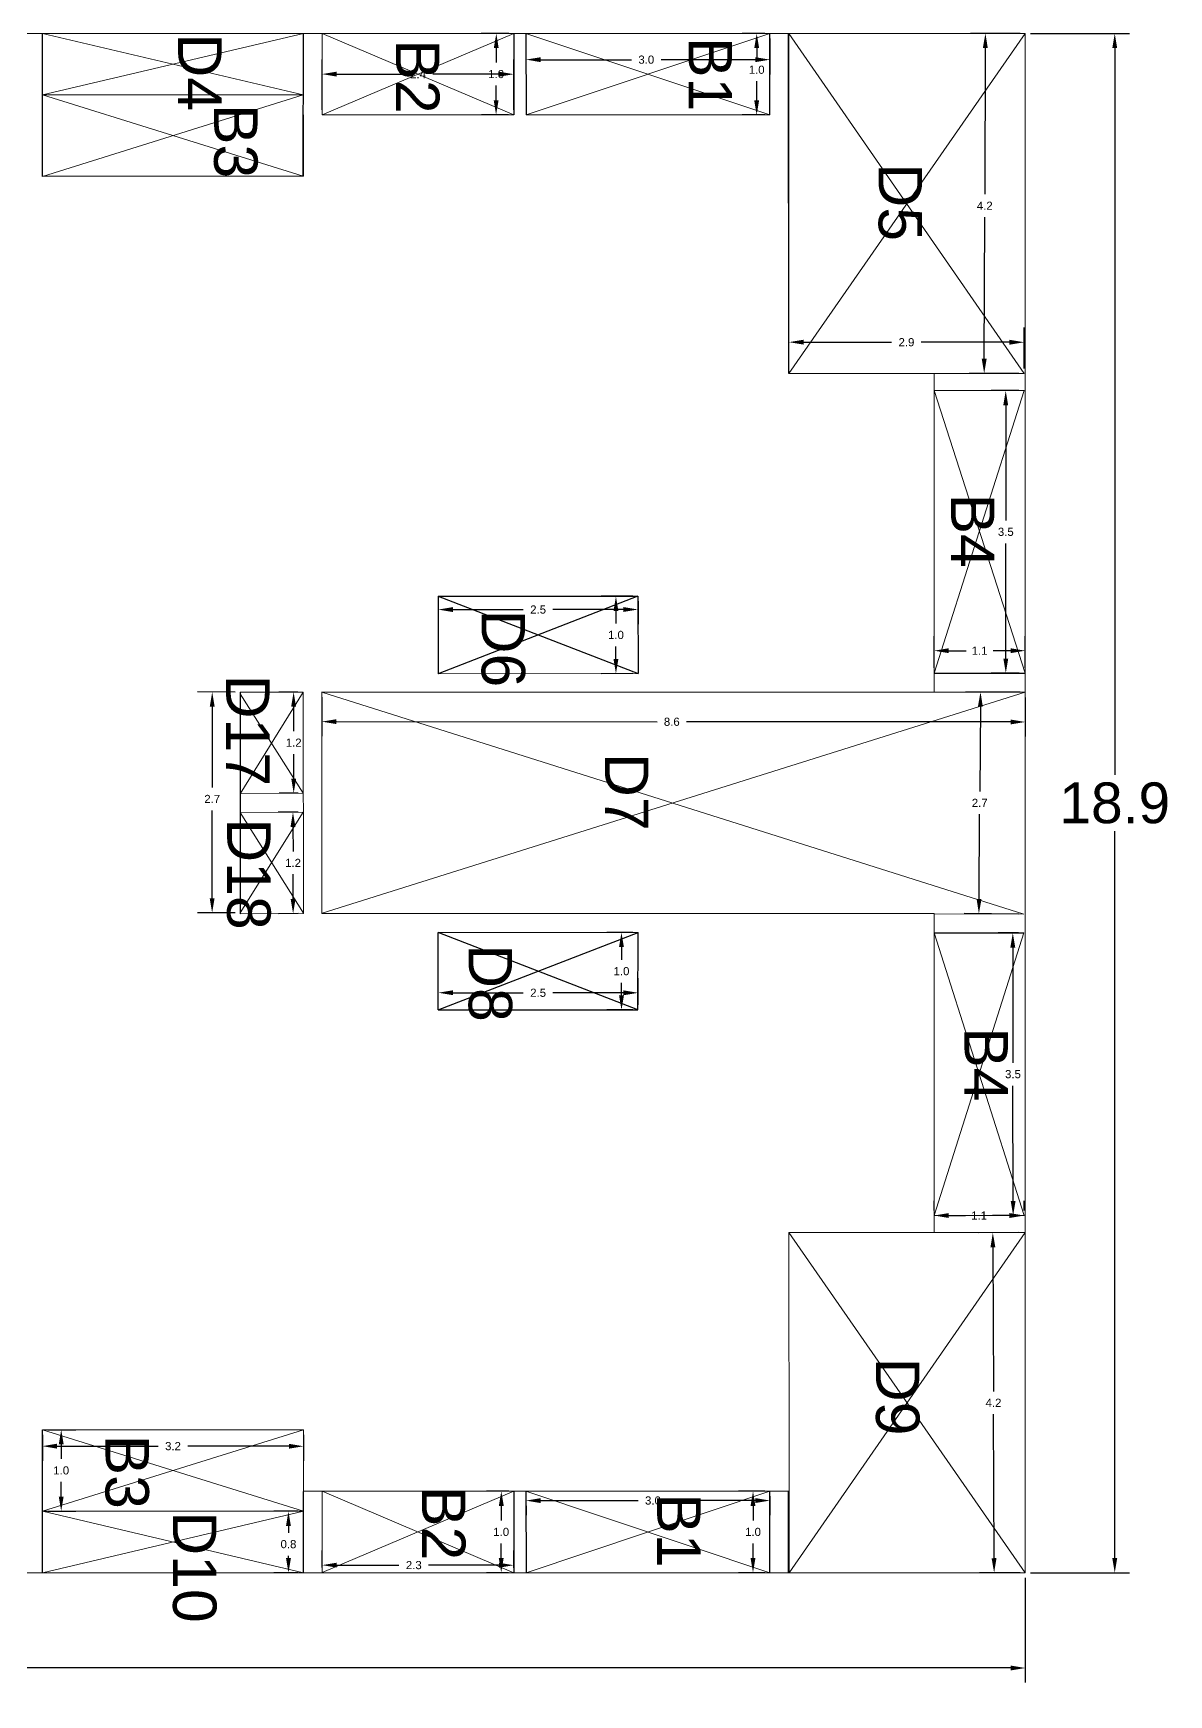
# Model space of a CAD drawing. Header units: metres. Extents: x 29392 to 32022, y 3934 to 33962.
# Drawn here: x 29438.33 to 29452.25, y 4040.68 to 4061.05 of the extents above; entities that cross this region are included whole.
import ezdxf

# ---------------------------------------------------------------- set-up
doc = ezdxf.new("R2010")
doc.units = ezdxf.units.M
doc.layers.add('text', color=7, linetype='Continuous', lineweight=5)
doc.styles.get("Standard").update_dxf_attribs({"font": 'arial.ttf'})
doc.dimstyles.get("Standard").update_dxf_attribs({"dimtxt": 0.1, "dimasz": 0.18, "dimexe": 0.18, "dimexo": 0.0625, "dimgap": 0.09, "dimtad": 0, "dimtih": 1, "dimtoh": 1, "dimdec": 1, "dimzin": 0, "dimdsep": 46, "dimtxsty": 'Standard', "dimcen": 0.09, "dimadec": 0, "dimazin": 0, "dimtfac": 1, "dimtdec": 1, "dimtofl": 0, "dimtmove": 0, "dimatfit": 3, "dimfxl": 1, "dimtolj": 1, "dimtzin": 0, "dimarcsym": 0})

# ---------------------------------------------------------------- blocks, each defined once
blk = doc.blocks.new('*D143')
at = {"layer": 'Defpoints', "color": 0, "transparency": 16777216}
for p in [(29450.493, 4061.05), (29449.989, 4056.881), (29450.478, 4056.88)]:
    blk.add_point(p, dxfattribs=at)
at = {"layer": 'text', "color": 0, "lineweight": -2, "transparency": 16777216}
for p, q in [((29450.431, 4061.05), (29449.824, 4061.052)), ((29450.003, 4060.872), (29449.997, 4059.077)), ((29449.989, 4057.061), (29449.996, 4058.796)), ((29450.415, 4056.88), (29449.809, 4056.882))]:
    blk.add_line(p, q, dxfattribs=at)
at = {"layer": 'text', "color": 0, "transparency": 16777216}
for points in [[(29449.973, 4060.872), (29450.033, 4060.871), (29450.004, 4061.052)], [(29449.959, 4057.061), (29450.019, 4057.061), (29449.989, 4056.881)]]:
    blk.add_solid(points, dxfattribs=at)
at = {"layer": 'text', "color": 0, "transparency": 16777216, "insert": (29449.996, 4058.937), "char_height": 0.1, "attachment_point": 5}
blk.add_mtext('\\A1;4.2', dxfattribs=at)
blk = doc.blocks.new('*D144')
at = {"layer": 'Defpoints', "color": 0, "transparency": 16777216}
for p in [(29447.594, 4057.264), (29447.594, 4056.88), (29450.478, 4056.88)]:
    blk.add_point(p, dxfattribs=at)
at = {"layer": 'text', "color": 0, "lineweight": -2, "transparency": 16777216}
for p, q in [((29447.594, 4056.943), (29447.594, 4057.444)), ((29450.478, 4056.942), (29450.478, 4057.443)), ((29447.774, 4057.264), (29448.854, 4057.263)), ((29450.298, 4057.263), (29449.218, 4057.263))]:
    blk.add_line(p, q, dxfattribs=at)
at = {"layer": 'text', "color": 0, "transparency": 16777216}
for points in [[(29447.774, 4057.294), (29447.774, 4057.234), (29447.594, 4057.264)], [(29450.298, 4057.293), (29450.298, 4057.233), (29450.478, 4057.263)]]:
    blk.add_solid(points, dxfattribs=at)
at = {"layer": 'text', "color": 0, "transparency": 16777216, "insert": (29449.036, 4057.263), "char_height": 0.1, "attachment_point": 5}
blk.add_mtext('\\A1;2.9', dxfattribs=at)
blk = doc.blocks.new('*D145')
at = {"layer": 'Defpoints', "color": 0, "transparency": 16777216}
for p in [(29450.478, 4056.671), (29450.254, 4053.204), (29450.479, 4053.204)]:
    blk.add_point(p, dxfattribs=at)
at = {"layer": 'text', "color": 0, "lineweight": -2, "transparency": 16777216}
for p, q in [((29450.415, 4056.671), (29450.073, 4056.671)), ((29450.253, 4056.491), (29450.254, 4055.079)), ((29450.254, 4053.384), (29450.254, 4054.796)), ((29450.417, 4053.204), (29450.074, 4053.204))]:
    blk.add_line(p, q, dxfattribs=at)
at = {"layer": 'text', "color": 0, "transparency": 16777216}
for points in [[(29450.283, 4056.491), (29450.223, 4056.491), (29450.253, 4056.671)], [(29450.284, 4053.384), (29450.224, 4053.384), (29450.254, 4053.204)]]:
    blk.add_solid(points, dxfattribs=at)
at = {"layer": 'text', "color": 0, "transparency": 16777216, "insert": (29450.254, 4054.938), "char_height": 0.1, "attachment_point": 5}
blk.add_mtext('\\A1;3.5', dxfattribs=at)
blk = doc.blocks.new('*D146')
at = {"layer": 'Defpoints', "color": 0, "transparency": 16777216}
for p in [(29449.374, 4053.481), (29449.374, 4053.209), (29450.492, 4053.209)]:
    blk.add_point(p, dxfattribs=at)
at = {"layer": 'text', "color": 0, "lineweight": -2, "transparency": 16777216}
for p, q in [((29449.374, 4053.271), (29449.374, 4053.661)), ((29450.492, 4053.271), (29450.492, 4053.661)), ((29449.554, 4053.481), (29449.766, 4053.481)), ((29450.312, 4053.481), (29450.1, 4053.481))]:
    blk.add_line(p, q, dxfattribs=at)
at = {"layer": 'text', "color": 0, "transparency": 16777216}
for points in [[(29449.554, 4053.511), (29449.554, 4053.451), (29449.374, 4053.481)], [(29450.312, 4053.511), (29450.312, 4053.451), (29450.492, 4053.481)]]:
    blk.add_solid(points, dxfattribs=at)
at = {"layer": 'text', "color": 0, "transparency": 16777216, "insert": (29449.933, 4053.481), "char_height": 0.1, "attachment_point": 5}
blk.add_mtext('\\A1;1.1', dxfattribs=at)
blk = doc.blocks.new('*D147')
at = {"layer": 'Defpoints', "color": 0, "transparency": 16777216}
for p in [(29450.474, 4050.021), (29450.344, 4046.555), (29450.478, 4046.555)]:
    blk.add_point(p, dxfattribs=at)
at = {"layer": 'text', "color": 0, "lineweight": -2, "transparency": 16777216}
for p, q in [((29450.411, 4050.021), (29450.16, 4050.021)), ((29450.34, 4049.841), (29450.342, 4048.429)), ((29450.344, 4046.735), (29450.342, 4048.147)), ((29450.415, 4046.555), (29450.164, 4046.555))]:
    blk.add_line(p, q, dxfattribs=at)
at = {"layer": 'text', "color": 0, "transparency": 16777216}
for points in [[(29450.37, 4049.841), (29450.31, 4049.841), (29450.34, 4050.021)], [(29450.374, 4046.735), (29450.314, 4046.735), (29450.344, 4046.555)]]:
    blk.add_solid(points, dxfattribs=at)
at = {"layer": 'text', "color": 0, "transparency": 16777216, "insert": (29450.342, 4048.288), "char_height": 0.1, "attachment_point": 5}
blk.add_mtext('\\A1;3.5', dxfattribs=at)
blk = doc.blocks.new('*D148')
at = {"layer": 'Defpoints', "color": 0, "transparency": 16777216}
for p in [(29449.374, 4046.555), (29449.374, 4046.555), (29450.478, 4046.555)]:
    blk.add_point(p, dxfattribs=at)
at = {"layer": 'text', "color": 0, "lineweight": -2, "transparency": 16777216}
for p, q in [((29449.374, 4046.618), (29449.374, 4046.735)), ((29450.478, 4046.618), (29450.478, 4046.735)), ((29449.554, 4046.555), (29449.759, 4046.555)), ((29450.298, 4046.555), (29450.092, 4046.555))]:
    blk.add_line(p, q, dxfattribs=at)
at = {"layer": 'text', "color": 0, "transparency": 16777216}
for points in [[(29449.554, 4046.585), (29449.554, 4046.525), (29449.374, 4046.555)], [(29450.298, 4046.585), (29450.298, 4046.525), (29450.478, 4046.555)]]:
    blk.add_solid(points, dxfattribs=at)
at = {"layer": 'text', "color": 0, "transparency": 16777216, "insert": (29449.926, 4046.555), "char_height": 0.1, "attachment_point": 5}
blk.add_mtext('\\A1;1.1', dxfattribs=at)
blk = doc.blocks.new('*D149')
at = {"layer": 'Defpoints', "color": 0, "transparency": 16777216}
for p in [(29447.361, 4061.05), (29447.199, 4060.05), (29447.361, 4060.05)]:
    blk.add_point(p, dxfattribs=at)
at = {"layer": 'text', "color": 0, "lineweight": -2, "transparency": 16777216}
for p, q in [((29447.299, 4061.05), (29447.019, 4061.05)), ((29447.199, 4060.87), (29447.199, 4060.745)), ((29447.199, 4060.23), (29447.199, 4060.463)), ((29447.298, 4060.05), (29447.019, 4060.05))]:
    blk.add_line(p, q, dxfattribs=at)
at = {"layer": 'text', "color": 0, "transparency": 16777216}
for points in [[(29447.169, 4060.87), (29447.229, 4060.87), (29447.199, 4061.05)], [(29447.169, 4060.23), (29447.229, 4060.23), (29447.199, 4060.05)]]:
    blk.add_solid(points, dxfattribs=at)
at = {"layer": 'text', "color": 0, "transparency": 16777216, "insert": (29447.199, 4060.604), "char_height": 0.1, "attachment_point": 5}
blk.add_mtext('\\A1;1.0', dxfattribs=at)
blk = doc.blocks.new('*D150')
at = {"layer": 'Defpoints', "color": 0, "transparency": 16777216}
for p in [(29444.37, 4061.05), (29447.361, 4061.049), (29447.361, 4060.728)]:
    blk.add_point(p, dxfattribs=at)
at = {"layer": 'text', "color": 0, "lineweight": -2, "transparency": 16777216}
for p, q in [((29444.37, 4060.987), (29444.37, 4060.549)), ((29447.361, 4060.987), (29447.361, 4060.548)), ((29444.55, 4060.728), (29445.665, 4060.728)), ((29447.181, 4060.728), (29446.026, 4060.728))]:
    blk.add_line(p, q, dxfattribs=at)
at = {"layer": 'text', "color": 0, "transparency": 16777216}
for points in [[(29444.55, 4060.758), (29444.55, 4060.698), (29444.37, 4060.729)], [(29447.181, 4060.758), (29447.181, 4060.698), (29447.361, 4060.728)]]:
    blk.add_solid(points, dxfattribs=at)
at = {"layer": 'text', "color": 0, "transparency": 16777216, "insert": (29445.845, 4060.728), "char_height": 0.1, "attachment_point": 5}
blk.add_mtext('\\A1;3.0', dxfattribs=at)
blk = doc.blocks.new('*D155')
at = {"layer": 'Defpoints', "color": 0, "transparency": 16777216}
for p in [(29445.743, 4054.15), (29445.473, 4053.199), (29445.744, 4053.2)]:
    blk.add_point(p, dxfattribs=at)
at = {"layer": 'text', "color": 0, "lineweight": -2, "transparency": 16777216}
for p, q in [((29445.681, 4054.15), (29445.293, 4054.149)), ((29445.473, 4053.969), (29445.473, 4053.815)), ((29445.473, 4053.379), (29445.473, 4053.533)), ((29445.681, 4053.2), (29445.293, 4053.199))]:
    blk.add_line(p, q, dxfattribs=at)
at = {"layer": 'text', "color": 0, "transparency": 16777216}
for points in [[(29445.503, 4053.969), (29445.443, 4053.969), (29445.473, 4054.149)], [(29445.503, 4053.379), (29445.443, 4053.379), (29445.473, 4053.199)]]:
    blk.add_solid(points, dxfattribs=at)
at = {"layer": 'text', "color": 0, "transparency": 16777216, "insert": (29445.473, 4053.674), "char_height": 0.1, "attachment_point": 5}
blk.add_mtext('\\A1;1.0', dxfattribs=at)
blk = doc.blocks.new('*D156')
at = {"layer": 'Defpoints', "color": 0, "transparency": 16777216}
for p in [(29443.293, 4054.149), (29445.743, 4054.15), (29445.744, 4053.986)]:
    blk.add_point(p, dxfattribs=at)
at = {"layer": 'text', "color": 0, "lineweight": -2, "transparency": 16777216}
for p, q in [((29443.294, 4054.086), (29443.294, 4053.805)), ((29443.474, 4053.985), (29444.336, 4053.985)), ((29445.564, 4053.986), (29444.701, 4053.985)), ((29445.744, 4054.087), (29445.744, 4053.806))]:
    blk.add_line(p, q, dxfattribs=at)
at = {"layer": 'text', "color": 0, "transparency": 16777216}
for points in [[(29443.474, 4054.015), (29443.474, 4053.955), (29443.294, 4053.985)], [(29445.564, 4054.016), (29445.564, 4053.956), (29445.744, 4053.986)]]:
    blk.add_solid(points, dxfattribs=at)
at = {"layer": 'text', "color": 0, "transparency": 16777216, "insert": (29444.519, 4053.985), "char_height": 0.1, "attachment_point": 5}
blk.add_mtext('\\A1;2.5', dxfattribs=at)
blk = doc.blocks.new('*D157')
at = {"layer": 'Defpoints', "color": 0, "transparency": 16777216}
for p in [(29450.493, 4052.971), (29449.924, 4050.255), (29450.474, 4050.251)]:
    blk.add_point(p, dxfattribs=at)
at = {"layer": 'text', "color": 0, "lineweight": -2, "transparency": 16777216}
for p, q in [((29450.431, 4052.971), (29449.764, 4052.976)), ((29449.942, 4052.795), (29449.935, 4051.755)), ((29449.926, 4050.435), (29449.933, 4051.475)), ((29450.412, 4050.252), (29449.744, 4050.257))]:
    blk.add_line(p, q, dxfattribs=at)
at = {"layer": 'text', "color": 0, "transparency": 16777216}
for points in [[(29449.912, 4052.795), (29449.972, 4052.795), (29449.944, 4052.975)], [(29449.896, 4050.436), (29449.956, 4050.435), (29449.924, 4050.255)]]:
    blk.add_solid(points, dxfattribs=at)
at = {"layer": 'text', "color": 0, "transparency": 16777216, "insert": (29449.934, 4051.615), "char_height": 0.1, "attachment_point": 5}
blk.add_mtext('\\A1;2.7', dxfattribs=at)
blk = doc.blocks.new('*D158')
at = {"layer": 'Defpoints', "color": 0, "transparency": 16777216}
for p in [(29441.866, 4052.975), (29450.493, 4052.971), (29441.866, 4052.611)]:
    blk.add_point(p, dxfattribs=at)
at = {"layer": 'text', "color": 0, "lineweight": -2, "transparency": 16777216}
for p, q in [((29441.866, 4052.912), (29441.865, 4052.431)), ((29450.493, 4052.908), (29450.493, 4052.427)), ((29442.046, 4052.611), (29445.977, 4052.609)), ((29450.313, 4052.607), (29446.339, 4052.609))]:
    blk.add_line(p, q, dxfattribs=at)
at = {"layer": 'text', "color": 0, "transparency": 16777216}
for points in [[(29442.046, 4052.641), (29442.046, 4052.581), (29441.866, 4052.611)], [(29450.313, 4052.637), (29450.313, 4052.577), (29450.493, 4052.607)]]:
    blk.add_solid(points, dxfattribs=at)
at = {"layer": 'text', "color": 0, "transparency": 16777216, "insert": (29446.158, 4052.609), "char_height": 0.1, "attachment_point": 5}
blk.add_mtext('\\A1;8.6', dxfattribs=at)
blk = doc.blocks.new('*D159')
at = {"layer": 'Defpoints', "color": 0, "transparency": 16777216}
for p in [(29441.64, 4042.928), (29441.457, 4042.175), (29441.64, 4042.175)]:
    blk.add_point(p, dxfattribs=at)
at = {"layer": 'text', "color": 0, "lineweight": -2, "transparency": 16777216}
for p, q in [((29441.578, 4042.928), (29441.277, 4042.928)), ((29441.457, 4042.748), (29441.457, 4042.666)), ((29441.457, 4042.355), (29441.457, 4042.384)), ((29441.578, 4042.175), (29441.277, 4042.175))]:
    blk.add_line(p, q, dxfattribs=at)
at = {"layer": 'text', "color": 0, "transparency": 16777216}
for points in [[(29441.427, 4042.748), (29441.487, 4042.748), (29441.457, 4042.928)], [(29441.427, 4042.355), (29441.487, 4042.355), (29441.457, 4042.175)]]:
    blk.add_solid(points, dxfattribs=at)
at = {"layer": 'text', "color": 0, "transparency": 16777216, "insert": (29441.457, 4042.525), "char_height": 0.1, "attachment_point": 5}
blk.add_mtext('\\A1;0.8', dxfattribs=at)
blk = doc.blocks.new('*D164')
at = {"layer": 'Defpoints', "color": 0, "transparency": 16777216}
for p in [(29441.635, 4052.974), (29441.521, 4051.733), (29441.637, 4051.733)]:
    blk.add_point(p, dxfattribs=at)
at = {"layer": 'text', "color": 0, "lineweight": -2, "transparency": 16777216}
for p, q in [((29441.573, 4052.974), (29441.34, 4052.974)), ((29441.52, 4052.794), (29441.52, 4052.494)), ((29441.521, 4051.913), (29441.521, 4052.213)), ((29441.574, 4051.733), (29441.341, 4051.733))]:
    blk.add_line(p, q, dxfattribs=at)
at = {"layer": 'text', "color": 0, "transparency": 16777216}
for points in [[(29441.55, 4052.794), (29441.49, 4052.794), (29441.52, 4052.974)], [(29441.551, 4051.913), (29441.491, 4051.913), (29441.521, 4051.733)]]:
    blk.add_solid(points, dxfattribs=at)
at = {"layer": 'text', "color": 0, "transparency": 16777216, "insert": (29441.521, 4052.353), "char_height": 0.1, "attachment_point": 5}
blk.add_mtext('\\A1;1.2', dxfattribs=at)
blk = doc.blocks.new('*D165')
at = {"layer": 'Defpoints', "color": 0, "transparency": 16777216}
for p in [(29444.22, 4061.05), (29444.003, 4060.051), (29444.218, 4060.051)]:
    blk.add_point(p, dxfattribs=at)
at = {"layer": 'text', "color": 0, "lineweight": -2, "transparency": 16777216}
for p, q in [((29444.158, 4061.05), (29443.826, 4061.051)), ((29444.005, 4060.87), (29444.005, 4060.692)), ((29444.004, 4060.231), (29444.004, 4060.41)), ((29444.156, 4060.051), (29443.823, 4060.052))]:
    blk.add_line(p, q, dxfattribs=at)
at = {"layer": 'text', "color": 0, "transparency": 16777216}
for points in [[(29443.975, 4060.87), (29444.035, 4060.87), (29444.006, 4061.05)], [(29443.974, 4060.231), (29444.034, 4060.231), (29444.003, 4060.051)]]:
    blk.add_solid(points, dxfattribs=at)
at = {"layer": 'text', "color": 0, "transparency": 16777216, "insert": (29444.004, 4060.551), "char_height": 0.1, "attachment_point": 5}
blk.add_mtext('\\A1;1.0', dxfattribs=at)
blk = doc.blocks.new('*D166')
at = {"layer": 'Defpoints', "color": 0, "transparency": 16777216}
for p in [(29441.87, 4060.551), (29441.87, 4060.05), (29444.221, 4060.05)]:
    blk.add_point(p, dxfattribs=at)
at = {"layer": 'text', "color": 0, "lineweight": -2, "transparency": 16777216}
for p, q in [((29441.87, 4060.113), (29441.87, 4060.731)), ((29444.221, 4060.112), (29444.221, 4060.73)), ((29442.05, 4060.551), (29442.864, 4060.551)), ((29444.041, 4060.55), (29443.227, 4060.55))]:
    blk.add_line(p, q, dxfattribs=at)
at = {"layer": 'text', "color": 0, "transparency": 16777216}
for points in [[(29442.05, 4060.581), (29442.05, 4060.521), (29441.87, 4060.551)], [(29444.041, 4060.58), (29444.041, 4060.52), (29444.221, 4060.55)]]:
    blk.add_solid(points, dxfattribs=at)
at = {"layer": 'text', "color": 0, "transparency": 16777216, "insert": (29443.046, 4060.55), "char_height": 0.1, "attachment_point": 5}
blk.add_mtext('\\A1;2.4', dxfattribs=at)
blk = doc.blocks.new('*D170')
at = {"layer": 'Defpoints', "color": 0, "transparency": 16777216}
for p in [(29450.493, 4061.05), (29450.493, 4042.175), (29451.59, 4042.175)]:
    blk.add_point(p, dxfattribs=at)
at = {"layer": 'text', "color": 0, "lineweight": -2, "transparency": 16777216}
for p, q in [((29450.556, 4061.05), (29451.77, 4061.05)), ((29451.59, 4060.87), (29451.59, 4051.958)), ((29451.59, 4042.355), (29451.59, 4051.267)), ((29450.556, 4042.175), (29451.77, 4042.175))]:
    blk.add_line(p, q, dxfattribs=at)
at = {"layer": 'text', "color": 0, "transparency": 16777216}
for points in [[(29451.56, 4060.87), (29451.62, 4060.87), (29451.59, 4061.05)], [(29451.56, 4042.355), (29451.62, 4042.355), (29451.59, 4042.175)]]:
    blk.add_solid(points, dxfattribs=at)
at = {"layer": 'text', "color": 0, "transparency": 16777216, "insert": (29451.59, 4051.612), "char_height": 0.5, "attachment_point": 5}
blk.add_mtext('\\A1;18.9', dxfattribs=at)
blk = doc.blocks.new('*D171')
at = {"layer": 'Defpoints', "color": 0, "transparency": 16777216}
for p in [(29422.938, 4042.175), (29450.493, 4042.175), (29422.938, 4041.007)]:
    blk.add_point(p, dxfattribs=at)
at = {"layer": 'text', "color": 0, "lineweight": -2, "transparency": 16777216}
for p, q in [((29422.938, 4042.112), (29422.938, 4040.827)), ((29450.493, 4042.112), (29450.493, 4040.827)), ((29423.118, 4041.007), (29435.972, 4041.007)), ((29450.313, 4041.007), (29437.459, 4041.007))]:
    blk.add_line(p, q, dxfattribs=at)
at = {"layer": 'text', "color": 0, "transparency": 16777216}
for points in [[(29423.118, 4041.037), (29423.118, 4040.977), (29422.938, 4041.007)], [(29450.313, 4041.037), (29450.313, 4040.977), (29450.493, 4041.007)]]:
    blk.add_solid(points, dxfattribs=at)
at = {"layer": 'text', "color": 0, "transparency": 16777216, "insert": (29436.715, 4041.007), "char_height": 0.5, "attachment_point": 5}
blk.add_mtext('\\A1;27.6', dxfattribs=at)
blk = doc.blocks.new('*D190')
at = {"color": 0, "lineweight": -2, "transparency": 16777216}
for p, q in [((29445.681, 4050.026), (29445.361, 4050.027)), ((29445.541, 4049.846), (29445.541, 4049.692)), ((29445.541, 4049.256), (29445.541, 4049.41)), ((29445.681, 4049.076), (29445.361, 4049.077))]:
    blk.add_line(p, q, dxfattribs=at)
at = {"color": 0, "transparency": 16777216}
for points in [[(29445.511, 4049.846), (29445.571, 4049.846), (29445.541, 4050.026)], [(29445.511, 4049.256), (29445.571, 4049.256), (29445.541, 4049.076)]]:
    blk.add_solid(points, dxfattribs=at)
at = {"layer": 'Defpoints', "color": 0, "transparency": 16777216}
for p in [(29445.744, 4050.026), (29445.541, 4049.076), (29445.743, 4049.076)]:
    blk.add_point(p, dxfattribs=at)
at = {"color": 0, "transparency": 16777216, "insert": (29445.541, 4049.551), "char_height": 0.1, "attachment_point": 5}
blk.add_mtext('\\A1;1.0', dxfattribs=at)
blk = doc.blocks.new('*D191')
at = {"color": 0, "lineweight": -2, "transparency": 16777216}
for p, q in [((29443.294, 4049.14), (29443.294, 4049.467)), ((29443.474, 4049.287), (29444.336, 4049.286)), ((29445.564, 4049.286), (29444.701, 4049.286)), ((29445.744, 4049.139), (29445.744, 4049.466))]:
    blk.add_line(p, q, dxfattribs=at)
at = {"color": 0, "transparency": 16777216}
for points in [[(29443.474, 4049.317), (29443.474, 4049.257), (29443.294, 4049.287)], [(29445.564, 4049.316), (29445.564, 4049.256), (29445.744, 4049.286)]]:
    blk.add_solid(points, dxfattribs=at)
at = {"layer": 'Defpoints', "color": 0, "transparency": 16777216}
for p in [(29443.294, 4049.287), (29443.293, 4049.077), (29445.743, 4049.076)]:
    blk.add_point(p, dxfattribs=at)
at = {"color": 0, "transparency": 16777216, "insert": (29444.519, 4049.286), "char_height": 0.1, "attachment_point": 5}
blk.add_mtext('\\A1;2.5', dxfattribs=at)
blk = doc.blocks.new('*D192')
at = {"color": 0, "lineweight": -2, "transparency": 16777216}
for p, q in [((29450.415, 4046.346), (29449.915, 4046.344)), ((29450.096, 4046.165), (29450.103, 4044.399)), ((29450.11, 4042.354), (29450.104, 4044.119)), ((29450.431, 4042.175), (29449.931, 4042.173))]:
    blk.add_line(p, q, dxfattribs=at)
at = {"color": 0, "transparency": 16777216}
for points in [[(29450.126, 4046.165), (29450.066, 4046.165), (29450.095, 4046.345)], [(29450.14, 4042.354), (29450.08, 4042.353), (29450.111, 4042.174)]]:
    blk.add_solid(points, dxfattribs=at)
at = {"layer": 'Defpoints', "color": 0, "transparency": 16777216}
for p in [(29450.478, 4046.346), (29450.111, 4042.174), (29450.493, 4042.175)]:
    blk.add_point(p, dxfattribs=at)
at = {"color": 0, "transparency": 16777216, "insert": (29450.103, 4044.259), "char_height": 0.1, "attachment_point": 5}
blk.add_mtext('\\A1;4.2', dxfattribs=at)
blk = doc.blocks.new('*D193')
at = {"color": 0, "lineweight": -2, "transparency": 16777216}
for p, q in [((29447.299, 4043.174), (29446.974, 4043.174)), ((29447.154, 4042.994), (29447.154, 4042.816)), ((29447.154, 4042.355), (29447.154, 4042.534)), ((29447.299, 4042.175), (29446.974, 4042.175))]:
    blk.add_line(p, q, dxfattribs=at)
at = {"color": 0, "transparency": 16777216}
for points in [[(29447.124, 4042.994), (29447.184, 4042.994), (29447.154, 4043.174)], [(29447.124, 4042.355), (29447.184, 4042.355), (29447.154, 4042.175)]]:
    blk.add_solid(points, dxfattribs=at)
at = {"layer": 'Defpoints', "color": 0, "transparency": 16777216}
for p in [(29447.361, 4043.174), (29447.154, 4042.175), (29447.361, 4042.175)]:
    blk.add_point(p, dxfattribs=at)
at = {"color": 0, "transparency": 16777216, "insert": (29447.154, 4042.675), "char_height": 0.1, "attachment_point": 5}
blk.add_mtext('\\A1;1.0', dxfattribs=at)
blk = doc.blocks.new('*D194')
at = {"color": 0, "lineweight": -2, "transparency": 16777216}
for p, q in [((29444.37, 4043.112), (29444.371, 4042.879)), ((29444.55, 4043.059), (29445.746, 4043.059)), ((29447.181, 4043.06), (29446.108, 4043.06)), ((29447.361, 4043.113), (29447.361, 4042.88))]:
    blk.add_line(p, q, dxfattribs=at)
at = {"color": 0, "transparency": 16777216}
for points in [[(29444.55, 4043.089), (29444.551, 4043.029), (29444.37, 4043.059)], [(29447.181, 4043.09), (29447.181, 4043.03), (29447.361, 4043.06)]]:
    blk.add_solid(points, dxfattribs=at)
at = {"layer": 'Defpoints', "color": 0, "transparency": 16777216}
for p in [(29444.37, 4043.175), (29447.361, 4043.176), (29444.37, 4043.059)]:
    blk.add_point(p, dxfattribs=at)
at = {"color": 0, "transparency": 16777216, "insert": (29445.927, 4043.06), "char_height": 0.1, "attachment_point": 5}
blk.add_mtext('\\A1;3.0', dxfattribs=at)
blk = doc.blocks.new('*D195')
at = {"color": 0, "lineweight": -2, "transparency": 16777216}
for p, q in [((29444.158, 4043.174), (29443.887, 4043.175)), ((29444.067, 4042.995), (29444.067, 4042.816)), ((29444.066, 4042.355), (29444.066, 4042.534)), ((29444.157, 4042.175), (29443.886, 4042.175))]:
    blk.add_line(p, q, dxfattribs=at)
at = {"color": 0, "transparency": 16777216}
for points in [[(29444.037, 4042.995), (29444.097, 4042.995), (29444.067, 4043.175)], [(29444.036, 4042.355), (29444.096, 4042.355), (29444.066, 4042.175)]]:
    blk.add_solid(points, dxfattribs=at)
at = {"layer": 'Defpoints', "color": 0, "transparency": 16777216}
for p in [(29444.22, 4043.174), (29444.066, 4042.175), (29444.22, 4042.175)]:
    blk.add_point(p, dxfattribs=at)
at = {"color": 0, "transparency": 16777216, "insert": (29444.066, 4042.675), "char_height": 0.1, "attachment_point": 5}
blk.add_mtext('\\A1;1.0', dxfattribs=at)
blk = doc.blocks.new('*D196')
at = {"color": 0, "lineweight": -2, "transparency": 16777216}
for p, q in [((29441.87, 4042.238), (29441.87, 4042.448)), ((29444.22, 4042.237), (29444.22, 4042.447)), ((29442.05, 4042.268), (29442.812, 4042.268)), ((29444.04, 4042.267), (29443.176, 4042.268))]:
    blk.add_line(p, q, dxfattribs=at)
at = {"color": 0, "transparency": 16777216}
for points in [[(29442.05, 4042.298), (29442.05, 4042.238), (29441.87, 4042.268)], [(29444.04, 4042.297), (29444.04, 4042.237), (29444.22, 4042.267)]]:
    blk.add_solid(points, dxfattribs=at)
at = {"layer": 'Defpoints', "color": 0, "transparency": 16777216}
for p in [(29441.87, 4042.268), (29441.87, 4042.175), (29444.22, 4042.175)]:
    blk.add_point(p, dxfattribs=at)
at = {"color": 0, "transparency": 16777216, "insert": (29442.994, 4042.268), "char_height": 0.1, "attachment_point": 5}
blk.add_mtext('\\A1;2.3', dxfattribs=at)
blk = doc.blocks.new('*D197')
at = {"color": 0, "lineweight": -2, "transparency": 16777216}
for p, q in [((29441.576, 4051.501), (29441.332, 4051.501)), ((29441.512, 4051.321), (29441.513, 4051.019)), ((29441.514, 4050.437), (29441.513, 4050.739)), ((29441.578, 4050.257), (29441.334, 4050.256))]:
    blk.add_line(p, q, dxfattribs=at)
at = {"color": 0, "transparency": 16777216}
for points in [[(29441.542, 4051.321), (29441.482, 4051.321), (29441.512, 4051.501)], [(29441.544, 4050.437), (29441.484, 4050.436), (29441.514, 4050.257)]]:
    blk.add_solid(points, dxfattribs=at)
at = {"layer": 'Defpoints', "color": 0, "transparency": 16777216}
for p in [(29441.638, 4051.501), (29441.514, 4050.257), (29441.64, 4050.257)]:
    blk.add_point(p, dxfattribs=at)
at = {"color": 0, "transparency": 16777216, "insert": (29441.513, 4050.879), "char_height": 0.1, "attachment_point": 5}
blk.add_mtext('\\A1;1.2', dxfattribs=at)
blk = doc.blocks.new('*D198')
at = {"color": 0, "lineweight": -2, "transparency": 16777216}
for p, q in [((29440.803, 4052.974), (29440.342, 4052.975)), ((29440.522, 4052.794), (29440.522, 4051.804)), ((29440.521, 4050.446), (29440.522, 4051.523)), ((29440.802, 4050.266), (29440.341, 4050.267))]:
    blk.add_line(p, q, dxfattribs=at)
at = {"color": 0, "transparency": 16777216}
for points in [[(29440.492, 4052.794), (29440.552, 4052.794), (29440.522, 4052.974)], [(29440.491, 4050.446), (29440.551, 4050.446), (29440.521, 4050.266)]]:
    blk.add_solid(points, dxfattribs=at)
at = {"layer": 'Defpoints', "color": 0, "transparency": 16777216}
for p in [(29440.866, 4052.974), (29440.521, 4050.266), (29440.865, 4050.266)]:
    blk.add_point(p, dxfattribs=at)
at = {"color": 0, "transparency": 16777216, "insert": (29440.522, 4051.663), "char_height": 0.1, "attachment_point": 5}
blk.add_mtext('\\A1;2.7', dxfattribs=at)
blk = doc.blocks.new('*D199')
at = {"color": 0, "lineweight": -2, "transparency": 16777216}
for p, q in [((29438.503, 4043.929), (29438.85, 4043.929)), ((29438.67, 4043.749), (29438.67, 4043.57)), ((29438.67, 4043.109), (29438.67, 4043.288)), ((29438.503, 4042.929), (29438.85, 4042.929))]:
    blk.add_line(p, q, dxfattribs=at)
at = {"color": 0, "transparency": 16777216}
for points in [[(29438.64, 4043.749), (29438.7, 4043.749), (29438.67, 4043.929)], [(29438.64, 4043.109), (29438.7, 4043.109), (29438.67, 4042.929)]]:
    blk.add_solid(points, dxfattribs=at)
at = {"layer": 'Defpoints', "color": 0, "transparency": 16777216}
for p in [(29438.44, 4043.929), (29438.44, 4042.929), (29438.67, 4042.929)]:
    blk.add_point(p, dxfattribs=at)
at = {"color": 0, "transparency": 16777216, "insert": (29438.67, 4043.429), "char_height": 0.1, "attachment_point": 5}
blk.add_mtext('\\A1;1.0', dxfattribs=at)
blk = doc.blocks.new('*D200')
at = {"color": 0, "lineweight": -2, "transparency": 16777216}
for p, q in [((29438.44, 4043.866), (29438.44, 4043.547)), ((29441.642, 4043.865), (29441.642, 4043.546)), ((29438.62, 4043.727), (29439.861, 4043.727)), ((29441.462, 4043.726), (29440.222, 4043.727))]:
    blk.add_line(p, q, dxfattribs=at)
at = {"color": 0, "transparency": 16777216}
for points in [[(29438.62, 4043.757), (29438.62, 4043.697), (29438.44, 4043.727)], [(29441.462, 4043.756), (29441.462, 4043.696), (29441.642, 4043.726)]]:
    blk.add_solid(points, dxfattribs=at)
at = {"layer": 'Defpoints', "color": 0, "transparency": 16777216}
for p in [(29438.44, 4043.929), (29441.642, 4043.928), (29438.44, 4043.727)]:
    blk.add_point(p, dxfattribs=at)
at = {"color": 0, "transparency": 16777216, "insert": (29440.041, 4043.727), "char_height": 0.1, "attachment_point": 5}
blk.add_mtext('\\A1;3.2', dxfattribs=at)

msp = doc.modelspace()

# ---------------------------------------------------------------- linework, layer by layer
for p, q in [((29438.44, 4059.297), (29438.44, 4061.05)), ((29441.639, 4059.298), (29441.64, 4061.049)), ((29444.22, 4061.05), (29444.221, 4060.05)), ((29444.37, 4061.05), (29444.371, 4060.05)), ((29447.362, 4060.05), (29447.361, 4061.05)), ((29447.593, 4056.88), (29447.591, 4061.05)), ((29447.594, 4056.88), (29447.593, 4061.05)), ((29443.293, 4054.149), (29445.743, 4054.15)), ((29443.293, 4054.149), (29443.294, 4053.199)), ((29443.293, 4054.149), (29445.744, 4053.2)), ((29445.743, 4054.15), (29443.294, 4053.199)), ((29445.743, 4054.15), (29445.744, 4053.2)), ((29449.374, 4053.204), (29450.493, 4053.204)), ((29440.866, 4052.974), (29440.865, 4050.256)), ((29443.293, 4049.077), (29443.294, 4050.027)), ((29443.293, 4049.077), (29445.744, 4050.026)), ((29445.743, 4049.076), (29443.294, 4050.027)), ((29445.743, 4049.076), (29445.744, 4050.026)), ((29449.374, 4050.022), (29450.474, 4050.021)), ((29443.293, 4049.077), (29445.743, 4049.076)), ((29438.44, 4042.175), (29438.44, 4043.929)), ((29441.64, 4042.175), (29441.64, 4043.173)), ((29444.22, 4043.174), (29444.221, 4042.174)), ((29444.37, 4043.174), (29444.371, 4042.174)), ((29447.362, 4042.174), (29447.361, 4043.174)), ((29447.591, 4042.175), (29447.591, 4043.175))]:
    msp.add_line(p, q)
at = {"layer": 'text'}
for p, q in [((29422.938, 4061.051), (29447.593, 4061.05)), ((29438.44, 4061.05), (29441.639, 4060.298)), ((29441.64, 4061.049), (29438.44, 4060.298)), ((29441.87, 4060.051), (29441.87, 4061.05)), ((29444.22, 4061.05), (29441.87, 4060.051)), ((29441.87, 4061.05), (29444.221, 4060.05)), ((29444.37, 4061.05), (29447.362, 4060.05)), ((29447.361, 4061.05), (29444.371, 4060.05)), ((29447.593, 4061.05), (29450.493, 4061.05)), ((29447.593, 4061.05), (29450.478, 4056.88)), ((29447.594, 4056.88), (29450.493, 4061.05)), ((29450.493, 4061.05), (29450.493, 4042.175)), ((29441.639, 4060.298), (29438.44, 4060.298)), ((29441.639, 4060.298), (29438.44, 4059.297)), ((29438.44, 4060.298), (29441.639, 4059.298)), ((29441.639, 4059.298), (29441.639, 4060.298)), ((29449.374, 4056.88), (29450.478, 4056.88)), ((29449.374, 4056.88), (29450.478, 4056.88)), ((29449.374, 4056.671), (29450.478, 4056.671)), ((29450.478, 4056.671), (29449.374, 4053.204)), ((29449.374, 4056.671), (29450.493, 4053.204)), ((29445.744, 4053.2), (29443.294, 4053.199)), ((29441.636, 4052.974), (29440.865, 4051.725)), ((29440.866, 4052.953), (29441.637, 4051.733)), ((29441.636, 4052.974), (29441.64, 4050.257)), ((29441.866, 4052.975), (29441.867, 4050.257)), ((29441.866, 4052.974), (29450.474, 4050.251)), ((29450.493, 4052.971), (29441.87, 4050.262)), ((29449.374, 4052.971), (29450.493, 4052.971)), ((29441.637, 4051.733), (29440.864, 4051.725)), ((29441.639, 4051.503), (29440.865, 4050.266)), ((29441.639, 4051.503), (29440.866, 4051.495)), ((29440.866, 4051.495), (29441.64, 4050.261)), ((29449.374, 4050.255), (29450.474, 4050.251)), ((29449.374, 4050.022), (29450.478, 4046.555)), ((29450.474, 4050.021), (29449.374, 4046.555)), ((29449.374, 4046.555), (29450.478, 4046.555)), ((29447.594, 4046.347), (29450.493, 4042.175)), ((29447.596, 4042.175), (29450.493, 4046.346)), ((29449.374, 4046.346), (29450.493, 4046.346)), ((29449.374, 4046.346), (29450.478, 4046.346)), ((29438.44, 4043.929), (29441.64, 4042.928)), ((29441.642, 4043.928), (29438.44, 4042.929)), ((29441.642, 4043.928), (29441.642, 4042.928)), ((29441.87, 4042.176), (29441.87, 4043.175)), ((29441.87, 4043.175), (29444.221, 4042.174)), ((29444.22, 4043.174), (29441.87, 4042.176)), ((29444.37, 4043.174), (29447.362, 4042.175)), ((29447.361, 4043.174), (29444.371, 4042.174)), ((29447.596, 4043.176), (29447.596, 4042.175)), ((29441.642, 4042.928), (29438.44, 4042.929)), ((29438.44, 4042.929), (29441.64, 4042.175)), ((29441.642, 4042.928), (29438.44, 4042.175)), ((29450.493, 4042.175), (29422.938, 4042.175))]:
    msp.add_line(p, q, dxfattribs=at)
for points in [[(29438.44, 4059.301), (29438.514, 4059.301), (29441.643, 4059.298), (29441.643, 4060.051)], [(29447.593, 4060.05), (29447.594, 4056.88), (29449.374, 4056.88), (29449.374, 4052.971), (29441.866, 4052.974)], [(29441.87, 4060.051), (29444.221, 4060.051)], [(29444.371, 4060.051), (29447.362, 4060.05)], [(29447.592, 4060.05), (29447.593, 4060.05)], [(29441.636, 4052.974), (29440.866, 4052.974)], [(29441.867, 4050.257), (29443.294, 4050.257), (29449.374, 4050.257), (29449.374, 4046.346), (29447.594, 4046.347), (29447.596, 4043.176), (29441.642, 4043.177), (29441.642, 4043.928), (29438.44, 4043.929)], [(29440.865, 4050.256), (29441.64, 4050.257)], [(29445.744, 4050.026), (29443.294, 4050.027)]]:
    msp.add_lwpolyline(points, dxfattribs=at)

# ---------------------------------------------------------------- texts
for s, p in [('D4', (29440.104, 4061.05)), ('B2', (29442.775, 4060.978)), ('B1', (29446.363, 4061.006)), ('B3', (29440.545, 4060.185)), ('D5', (29448.695, 4059.456)), ('B4', (29449.582, 4055.408)), ('D6', (29443.826, 4053.985)), ('D17', (29440.692, 4053.187)), ('D7', (29445.339, 4052.227)), ('D18', (29440.705, 4051.426)), ('D8', (29443.667, 4049.882)), ('B4', (29449.747, 4048.864)), ('D9', (29448.662, 4044.81)), ('B3', (29439.213, 4043.869)), ('B2', (29443.094, 4043.239)), ('B1', (29445.978, 4043.15)), ('D10', (29440.041, 4042.928))]:
    msp.add_text(s, height=0.5332, rotation=270).set_placement(p)

# ---------------------------------------------------------------- dimensions: what is measured, and where the dimension line sits
for base, p1, p2, angle, picture, middle in [((29440.521, 4050.266), (29440.866, 4052.974), (29440.865, 4050.266), 269.9774, '*D198', (29440.522, 4051.663)), ((29444.37, 4043.059), (29447.361, 4043.176), (29444.37, 4043.175), 180.0226, '*D194', (29445.927, 4043.06)), ((29441.8703, 4042.2679), (29444.2196, 4042.1749), (29441.8703, 4042.1754), 179.9882, '*D196', (29442.9938, 4042.2677))]:
    dim = msp.add_linear_dim(base=base, p1=p1, p2=p2, angle=angle, dimstyle='Standard')
    dim.commit()
    dim.dimension.update_dxf_attribs({"geometry": picture, "text_midpoint": middle, "dimtype": 161})
for p1, p2, distance, picture, middle in [((29441.638, 4051.501), (29441.64, 4050.257), -0.126, '*D197', (29441.513, 4050.879)), ((29445.7438513, 4050.0263586), (29445.7434767, 4049.0763587), -0.2025456, '*D190', (29445.5411184, 4049.5514385)), ((29445.743, 4049.076), (29443.293, 4049.077), -0.21, '*D191', (29444.519, 4049.286)), ((29450.478, 4046.346), (29450.493, 4042.175), -0.382, '*D192', (29450.103, 4044.259)), ((29438.44, 4043.929), (29438.44, 4042.929), 0.229, '*D199', (29438.67, 4043.429)), ((29441.642, 4043.928), (29438.44, 4043.929), 0.202, '*D200', (29440.041, 4043.727)), ((29444.22, 4043.174), (29444.22, 4042.175), -0.154, '*D195', (29444.066, 4042.675))]:
    dim = msp.add_aligned_dim(p1=p1, p2=p2, distance=distance, dimstyle='Standard')
    dim.commit()
    dim.dimension.update_dxf_attribs({"geometry": picture, "text_midpoint": middle})
dim = msp.add_linear_dim(base=(29447.154, 4042.175), p1=(29447.361, 4043.174), p2=(29447.361, 4042.175), angle=270, dimstyle='Standard')
dim.commit()
dim.dimension.update_dxf_attribs({"geometry": '*D193', "text_midpoint": (29447.154, 4042.675)})
for p1, p2, distance, picture, middle in [((29444.22, 4061.05), (29444.218, 4060.051), -0.215, '*D165', (29444.004, 4060.551)), ((29444.221, 4060.05), (29441.87, 4060.05), -0.501, '*D166', (29443.046, 4060.55)), ((29450.478, 4056.88), (29447.594, 4056.88), -0.383, '*D144', (29449.036, 4057.263)), ((29450.478, 4056.671), (29450.479, 4053.204), -0.225, '*D145', (29450.254, 4054.938)), ((29443.293, 4054.149), (29445.743, 4054.15), -0.164, '*D156', (29444.519, 4053.985)), ((29445.7434767, 4054.1495429), (29445.7438513, 4053.199543), -0.2706286, '*D155', (29445.4730354, 4053.6744362)), ((29441.635, 4052.974), (29441.637, 4051.733), -0.116, '*D164', (29441.521, 4052.353)), ((29450.493, 4052.971), (29450.474, 4050.251), -0.55, '*D157', (29449.934, 4051.615)), ((29450.474, 4050.021), (29450.478, 4046.555), -0.134, '*D147', (29450.342, 4048.288))]:
    dim = msp.add_aligned_dim(p1=p1, p2=p2, distance=distance, dimstyle='Standard', dxfattribs=at)
    dim.commit()
    dim.dimension.update_dxf_attribs({"geometry": picture, "text_midpoint": middle})
for base, p1, p2, angle, picture, middle, dimtype in [((29447.361, 4060.728), (29444.37, 4061.05), (29447.361, 4061.049), 359.9886, '*D150', (29445.845, 4060.728), 161), ((29447.199, 4060.05), (29447.361, 4061.05), (29447.361, 4060.05), 269.9882, '*D149', (29447.199, 4060.604), 161), ((29449.989, 4056.881), (29450.493, 4061.05), (29450.478, 4056.88), 269.7899, '*D143', (29449.996, 4058.937), 161), ((29441.866, 4052.611), (29450.493, 4052.971), (29441.866, 4052.975), 179.9746, '*D158', (29446.158, 4052.609), 161), ((29441.457, 4042.175), (29441.64, 4042.928), (29441.64, 4042.175), 270, '*D159', (29441.457, 4042.525), 160)]:
    dim = msp.add_linear_dim(base=base, p1=p1, p2=p2, angle=angle, dimstyle='Standard', dxfattribs=at)
    dim.commit()
    dim.dimension.update_dxf_attribs({"geometry": picture, "text_midpoint": middle, "dimtype": dimtype})
dim = msp.add_linear_dim(base=(29451.59, 4042.175), p1=(29450.493, 4061.05), p2=(29450.493, 4042.175), angle=270, dimstyle='Standard', override={"dimtxt": 0.5}, dxfattribs=at)
dim.commit()
dim.dimension.update_dxf_attribs({"geometry": '*D170', "text_midpoint": (29451.59, 4051.612)})
for base, p1, p2, picture, middle in [((29449.374, 4053.481), (29450.492, 4053.209), (29449.374, 4053.209), '*D146', (29449.933, 4053.481)), ((29449.374, 4046.555), (29450.478, 4046.555), (29449.374, 4046.555), '*D148', (29449.926, 4046.555))]:
    dim = msp.add_linear_dim(base=base, p1=p1, p2=p2, dimstyle='Standard', dxfattribs=at)
    dim.commit()
    dim.dimension.update_dxf_attribs({"geometry": picture, "text_midpoint": middle})
dim = msp.add_linear_dim(base=(29422.938, 4041.007), p1=(29450.493, 4042.175), p2=(29422.938, 4042.175), dimstyle='Standard', override={"dimtxt": 0.5}, dxfattribs=at)
dim.commit()
dim.dimension.update_dxf_attribs({"geometry": '*D171', "text_midpoint": (29436.715, 4041.007)})

doc.saveas('drawing.dxf')
